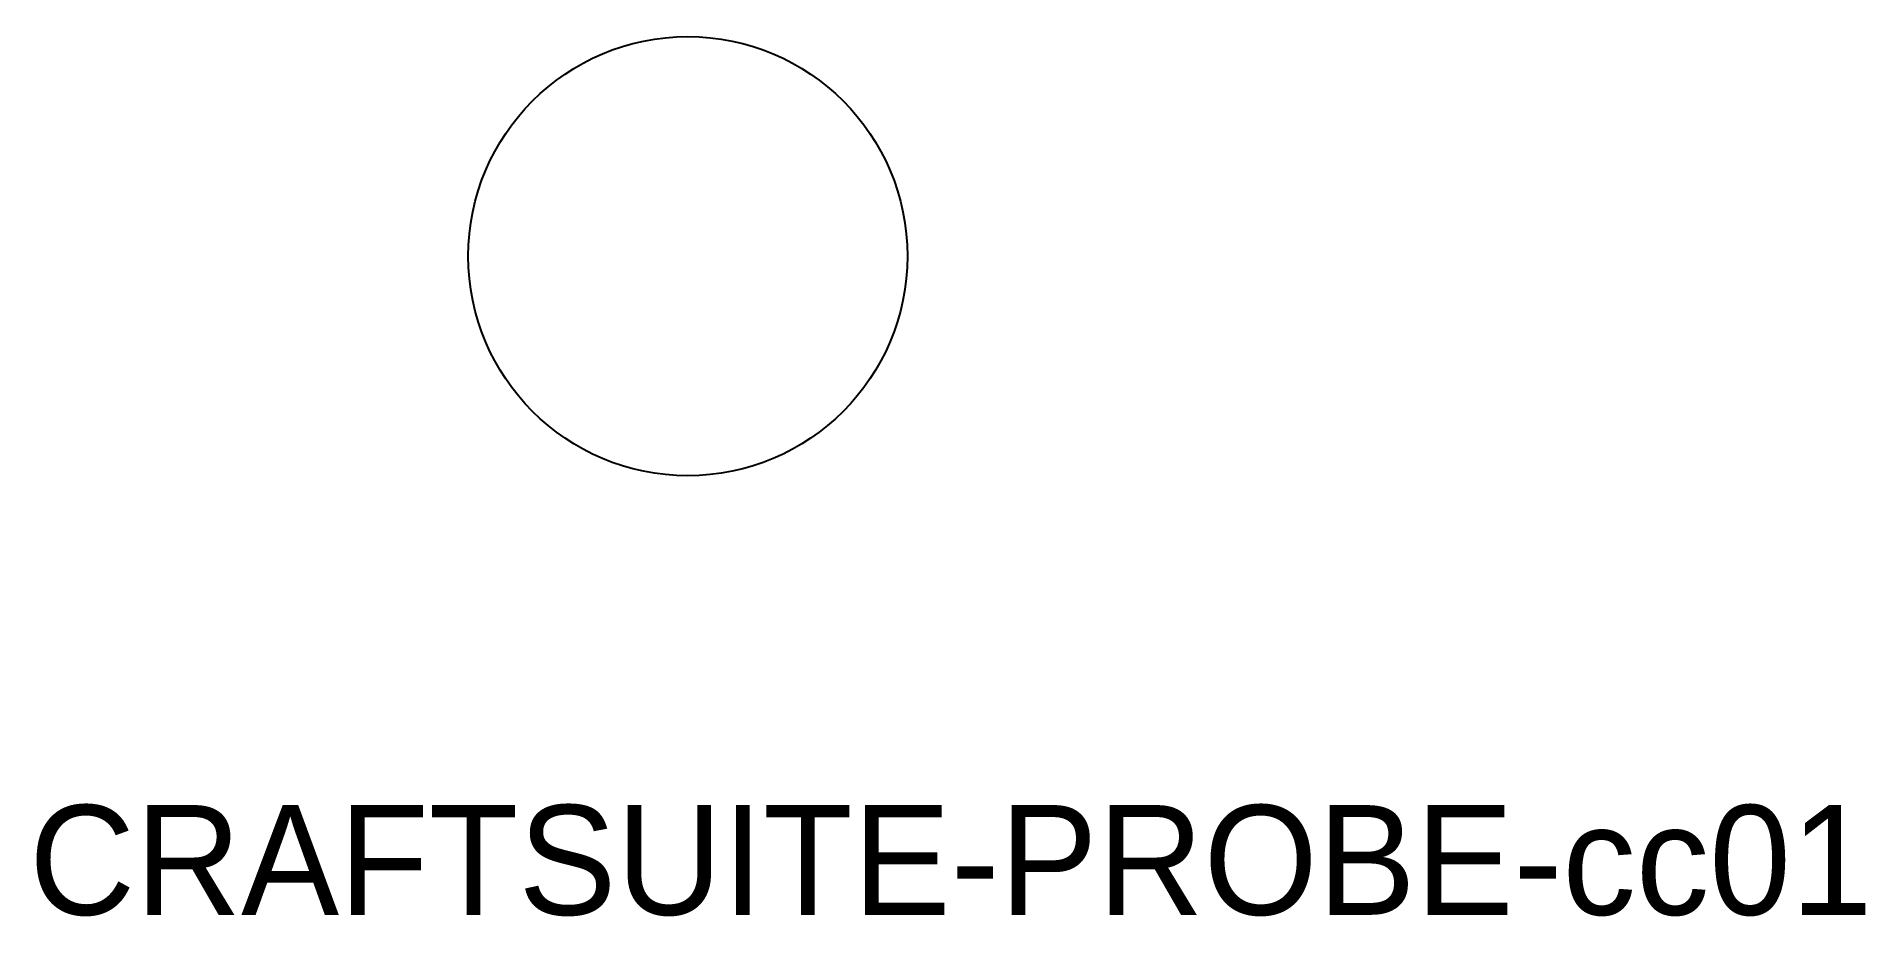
# Model space of a CAD drawing. Header units: inches. Extents: x 1.03 to 9.36, y 0.99 to 5.
import ezdxf

# ---------------------------------------------------------------- set-up
doc = ezdxf.new("R2010")
doc.units = ezdxf.units.IN
doc.header["$MEASUREMENT"] = 0

msp = doc.modelspace()

# ---------------------------------------------------------------- linework, layer by layer
msp.add_circle((4, 4), 1)

# ---------------------------------------------------------------- texts
msp.add_text('CRAFTSUITE-PROBE-cc01', height=0.5).set_placement((1, 1))

doc.saveas('drawing.dxf')
